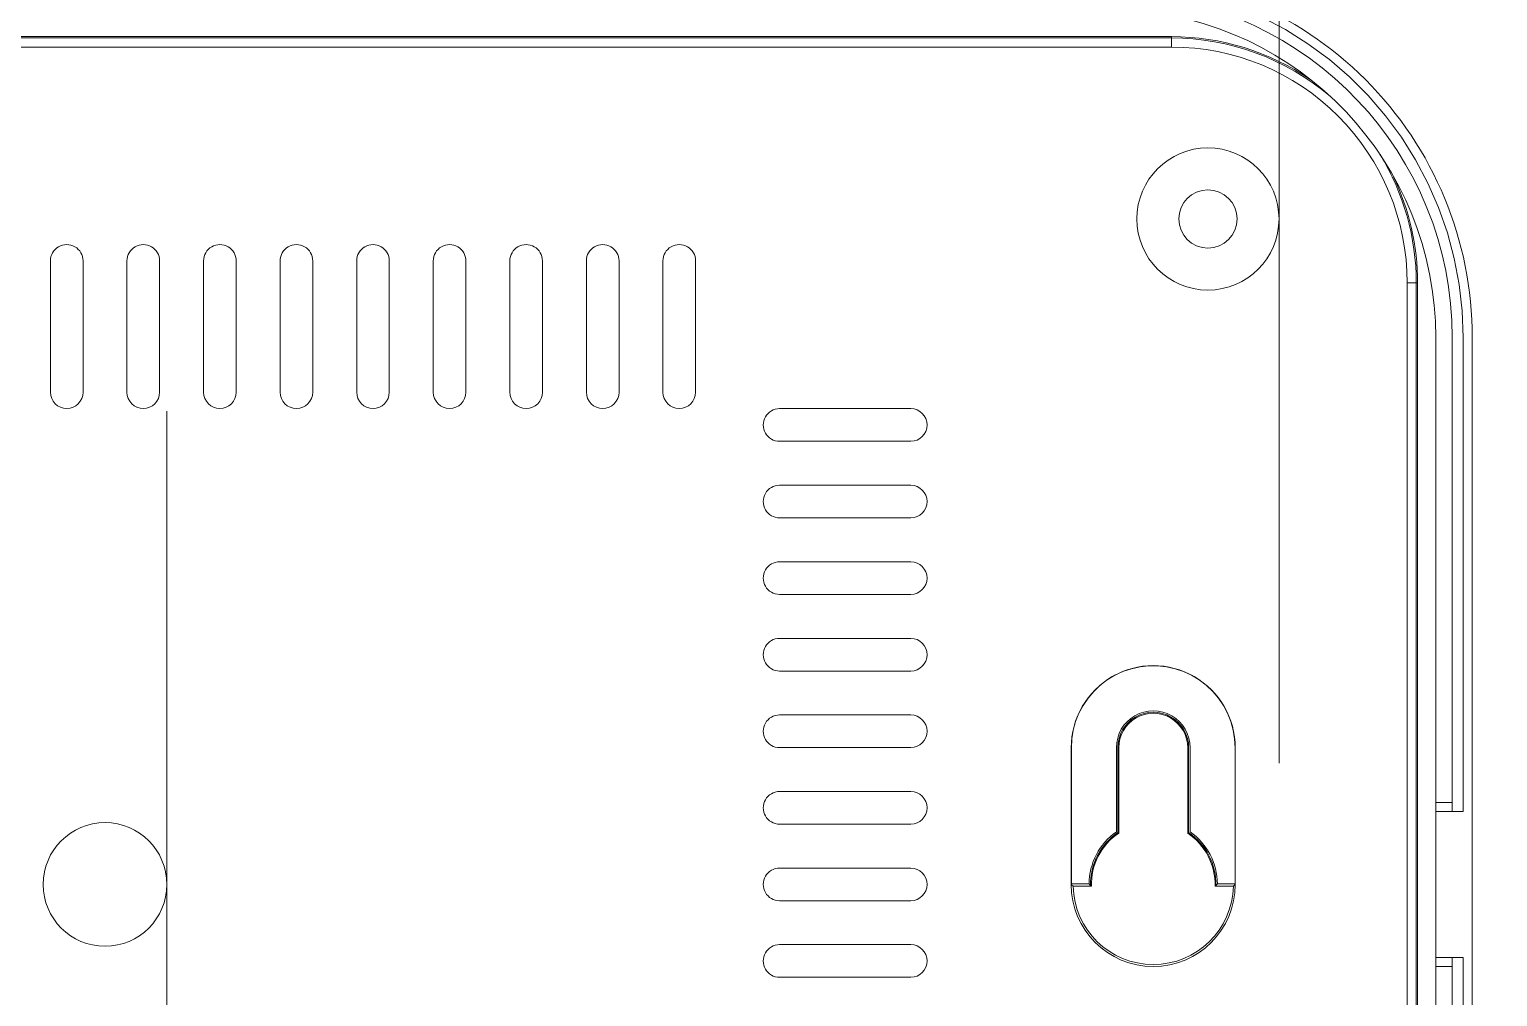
# Model space of a CAD drawing. Header units: millimetres. Extents: x -672 to 672, y -225 to 223.
# Drawn here: x -16 to 64.5, y -91.6 to -38.6 of the extents above; entities that cross this region are included whole.
import ezdxf

# ---------------------------------------------------------------- set-up
doc = ezdxf.new("R2010")
doc.units = ezdxf.units.MM
doc.header["$MEASUREMENT"] = 0
doc.layers.add('layer 1', color=7, linetype='Continuous')

msp = doc.modelspace()

# ---------------------------------------------------------------- linework, layer by layer
at = {"layer": 'layer 1', "lineweight": 40}
msp.add_open_spline([(123.1599, 207.75), (123.1599, 207.75), (-161.8401, 207.75), (-161.8401, 207.75), (-161.8401, 207.75), (-161.8401, -207.75), (-161.8401, -207.75), (-161.8401, -207.75), (123.1599, -207.75), (123.1599, -207.75), (123.1599, -207.75), (123.1599, 207.75), (123.1599, 207.75)], degree=3, knots=[0, 0, 0, 0, 0.25, 0.25, 0.25, 0.5, 0.5, 0.5, 0.75, 0.75, 0.75, 1, 1, 1, 1], dxfattribs=at)
at = {"layer": 'layer 1', "lineweight": 9}
for points, knots in [([(52.5422, -48.9807), (52.5422, -46.8268), (50.7961, -45.0807), (48.6422, -45.0807), (46.4883, -45.0807), (44.7422, -46.8268), (44.7422, -48.9807), (44.7422, -51.1346), (46.4883, -52.8807), (48.6422, -52.8807), (50.7961, -52.8807), (52.5422, -51.1347), (52.5422, -48.9808), (52.5422, 54.4064), (52.5422, -152.3679), (52.5422, -48.9807)], [0, 0, 0, 0, 0.25, 0.25, 0.25, 0.5, 0.5, 0.5, 0.75, 0.75, 0.75, 1, 1, 1, 1.0001, 1.0001, 1.0001, 1.0001]), ([(-8.4666, -85.4807), (-8.4666, -83.6079), (-9.9849, -82.0896), (-11.8578, -82.0896), (-13.7307, -82.0896), (-15.249, -83.6078), (-15.249, -85.4807), (-15.249, -87.3536), (-13.7307, -88.8719), (-11.8578, -88.8719), (-9.9849, -88.8719), (-8.4666, -87.3536), (-8.4666, -85.4808), (-8.4666, 4.4136), (-8.4666, -175.3751), (-8.4666, -85.4807)], [0, 0, 0, 0, 0.25, 0.25, 0.25, 0.5, 0.5, 0.5, 0.75, 0.75, 0.75, 1, 1, 1, 1.0001, 1.0001, 1.0001, 1.0001]), ([(52.5422, -121.9807), (52.5422, -119.8268), (50.7961, -118.0807), (48.6422, -118.0807), (46.4883, -118.0807), (44.7422, -119.8268), (44.7422, -121.9807), (44.7422, -124.1346), (46.4883, -125.8807), (48.6422, -125.8807), (50.7961, -125.8807), (52.5422, -124.1347), (52.5422, -121.9808), (52.5422, -18.5936), (52.5422, -225.3679), (52.5422, -121.9807)], [0, 0, 0, 0, 0.25, 0.25, 0.25, 0.5, 0.5, 0.5, 0.75, 0.75, 0.75, 1, 1, 1, 1.0001, 1.0001, 1.0001, 1.0001]), ([(63.1422, -55.4807), (63.1422, -50.1764), (61.0351, -45.0893), (57.2843, -41.3386), (53.5336, -37.5879), (48.4465, -35.4807), (43.1422, -35.4807)], [0, 0, 0, 0, 0.5, 0.5, 0.5, 1, 1, 1, 1]), ([(62.6422, -55.4807), (62.6422, -55.4807), (62.5878, -54.0261), (62.5878, -54.0261), (62.5878, -54.0261), (62.4249, -52.5778), (62.4249, -52.5778), (62.4249, -52.5778), (62.154, -51.1449), (62.154, -51.1449), (62.154, -51.1449), (61.7763, -49.7348), (61.7763, -49.7348), (61.7763, -49.7348), (61.2945, -48.3572), (61.2945, -48.3572), (61.2945, -48.3572), (60.7104, -47.0186), (60.7104, -47.0186), (60.7104, -47.0186), (60.0283, -45.7285), (60.0283, -45.7285), (60.0283, -45.7285), (59.2516, -44.4928), (59.2516, -44.4928), (59.2516, -44.4928), (58.3862, -43.3206), (58.3862, -43.3206), (58.3862, -43.3206), (57.4357, -42.2163), (57.4357, -42.2163), (57.4357, -42.2163), (56.4066, -41.1872), (56.4066, -41.1872), (56.4066, -41.1872), (55.3023, -40.2368), (55.3023, -40.2368), (55.3023, -40.2368), (54.1302, -39.3713), (54.1302, -39.3713), (54.1302, -39.3713), (52.8944, -38.5946), (52.8944, -38.5946), (52.8944, -38.5946), (51.6043, -37.9126), (51.6043, -37.9126), (51.6043, -37.9126), (50.2658, -37.3285), (50.2658, -37.3285), (50.2658, -37.3285), (48.8881, -36.8466), (48.8881, -36.8466), (48.8881, -36.8466), (47.4781, -36.4689), (47.4781, -36.4689), (47.4781, -36.4689), (46.0451, -36.1981), (46.0451, -36.1981), (46.0451, -36.1981), (44.5968, -36.0351), (44.5968, -36.0351), (44.5968, -36.0351), (43.1422, -35.9807), (43.1422, -35.9807)], [0, 0, 0, 0, 0.047619, 0.047619, 0.047619, 0.0952381, 0.0952381, 0.0952381, 0.1428571, 0.1428571, 0.1428571, 0.1904762, 0.1904762, 0.1904762, 0.2380952, 0.2380952, 0.2380952, 0.2857143, 0.2857143, 0.2857143, 0.3333333, 0.3333333, 0.3333333, 0.3809524, 0.3809524, 0.3809524, 0.4285714, 0.4285714, 0.4285714, 0.4761905, 0.4761905, 0.4761905, 0.5238095, 0.5238095, 0.5238095, 0.5714286, 0.5714286, 0.5714286, 0.6190476, 0.6190476, 0.6190476, 0.6666667, 0.6666667, 0.6666667, 0.7142857, 0.7142857, 0.7142857, 0.7619048, 0.7619048, 0.7619048, 0.8095238, 0.8095238, 0.8095238, 0.8571429, 0.8571429, 0.8571429, 0.9047619, 0.9047619, 0.9047619, 0.952381, 0.952381, 0.952381, 1, 1, 1, 1]), ([(50.2422, -48.9807), (50.2422, -48.0971), (49.5259, -47.3807), (48.6422, -47.3807), (47.7585, -47.3807), (47.0422, -48.0971), (47.0422, -48.9807), (47.0422, -49.8644), (47.7585, -50.5807), (48.6422, -50.5807), (49.5258, -50.5807), (50.2422, -49.8644), (50.2422, -48.9807)], [0, 0, 0, 0, 0.25, 0.25, 0.25, 0.5, 0.5, 0.5, 0.75, 0.75, 0.75, 1, 1, 1, 1]), ([(-13.0626, -51.2807), (-13.0626, -50.9609), (-13.2332, -50.6654), (-13.5102, -50.5055), (-13.7872, -50.3456), (-14.1284, -50.3456), (-14.4054, -50.5055), (-14.6824, -50.6654), (-14.853, -50.9609), (-14.853, -51.2807)], [0, 0, 0, 0, 0.3333333, 0.3333333, 0.3333333, 0.6666667, 0.6666667, 0.6666667, 1, 1, 1, 1]), ([(-8.8626, -51.2807), (-8.8626, -50.9609), (-9.0332, -50.6654), (-9.3102, -50.5055), (-9.5872, -50.3456), (-9.9284, -50.3456), (-10.2054, -50.5055), (-10.4824, -50.6654), (-10.653, -50.9609), (-10.653, -51.2807)], [0, 0, 0, 0, 0.3333333, 0.3333333, 0.3333333, 0.6666667, 0.6666667, 0.6666667, 1, 1, 1, 1]), ([(-4.6626, -51.2807), (-4.6626, -50.9609), (-4.8332, -50.6654), (-5.1102, -50.5055), (-5.3872, -50.3456), (-5.7284, -50.3456), (-6.0054, -50.5055), (-6.2824, -50.6654), (-6.453, -50.9609), (-6.453, -51.2807)], [0, 0, 0, 0, 0.3333333, 0.3333333, 0.3333333, 0.6666667, 0.6666667, 0.6666667, 1, 1, 1, 1]), ([(-0.4626, -51.2807), (-0.4626, -50.9609), (-0.6332, -50.6654), (-0.9102, -50.5055), (-1.1872, -50.3456), (-1.5284, -50.3456), (-1.8054, -50.5055), (-2.0824, -50.6654), (-2.253, -50.9609), (-2.253, -51.2807)], [0, 0, 0, 0, 0.3333333, 0.3333333, 0.3333333, 0.6666667, 0.6666667, 0.6666667, 1, 1, 1, 1]), ([(3.7374, -51.2807), (3.7374, -50.9609), (3.5668, -50.6654), (3.2898, -50.5055), (3.0128, -50.3456), (2.6716, -50.3456), (2.3946, -50.5055), (2.1176, -50.6654), (1.947, -50.9609), (1.947, -51.2807)], [0, 0, 0, 0, 0.3333333, 0.3333333, 0.3333333, 0.6666667, 0.6666667, 0.6666667, 1, 1, 1, 1]), ([(7.9374, -51.2807), (7.9374, -50.9609), (7.7668, -50.6654), (7.4898, -50.5055), (7.2128, -50.3456), (6.8716, -50.3456), (6.5946, -50.5055), (6.3176, -50.6654), (6.147, -50.9609), (6.147, -51.2807)], [0, 0, 0, 0, 0.3333333, 0.3333333, 0.3333333, 0.6666667, 0.6666667, 0.6666667, 1, 1, 1, 1]), ([(12.1374, -51.2807), (12.1374, -50.9609), (11.9668, -50.6654), (11.6898, -50.5055), (11.4128, -50.3456), (11.0716, -50.3456), (10.7946, -50.5055), (10.5176, -50.6654), (10.347, -50.9609), (10.347, -51.2807)], [0, 0, 0, 0, 0.3333333, 0.3333333, 0.3333333, 0.6666667, 0.6666667, 0.6666667, 1, 1, 1, 1]), ([(16.3374, -51.2807), (16.3374, -50.9609), (16.1668, -50.6654), (15.8898, -50.5055), (15.6128, -50.3456), (15.2716, -50.3456), (14.9946, -50.5055), (14.7176, -50.6654), (14.547, -50.9609), (14.547, -51.2807)], [0, 0, 0, 0, 0.3333333, 0.3333333, 0.3333333, 0.6666667, 0.6666667, 0.6666667, 1, 1, 1, 1]), ([(20.5374, -51.2807), (20.5374, -50.9609), (20.3668, -50.6654), (20.0898, -50.5055), (19.8128, -50.3456), (19.4716, -50.3456), (19.1946, -50.5055), (18.9176, -50.6654), (18.747, -50.9609), (18.747, -51.2807)], [0, 0, 0, 0, 0.3333333, 0.3333333, 0.3333333, 0.6666667, 0.6666667, 0.6666667, 1, 1, 1, 1]), ([(51.1422, -121.9807), (51.1422, -120.6), (50.0229, -119.4807), (48.6422, -119.4807), (47.2615, -119.4807), (46.1422, -120.6), (46.1422, -121.9807), (46.1422, -123.3614), (47.2615, -124.4807), (48.6422, -124.4807), (50.0229, -124.4807), (51.1422, -123.3615), (51.1422, -121.9808), (51.1422, -55.7072), (51.1422, -188.2543), (51.1422, -121.9807)], [0, 0, 0, 0, 0.25, 0.25, 0.25, 0.5, 0.5, 0.5, 0.75, 0.75, 0.75, 1, 1, 1, 1.0001, 1.0001, 1.0001, 1.0001]), ([(-14.853, -58.4807), (-14.853, -58.9751), (-14.4522, -59.3759), (-13.9578, -59.3759), (-13.4634, -59.3759), (-13.0626, -58.9751), (-13.0626, -58.4807)], [0, 0, 0, 0, 0.5, 0.5, 0.5, 1, 1, 1, 1]), ([(-10.653, -58.4807), (-10.653, -58.9751), (-10.2522, -59.3759), (-9.7578, -59.3759), (-9.2634, -59.3759), (-8.8626, -58.9751), (-8.8626, -58.4807)], [0, 0, 0, 0, 0.5, 0.5, 0.5, 1, 1, 1, 1]), ([(-6.453, -58.4807), (-6.453, -58.9751), (-6.0522, -59.3759), (-5.5578, -59.3759), (-5.0634, -59.3759), (-4.6626, -58.9751), (-4.6626, -58.4807)], [0, 0, 0, 0, 0.5, 0.5, 0.5, 1, 1, 1, 1]), ([(-2.253, -58.4807), (-2.253, -58.9751), (-1.8522, -59.3759), (-1.3578, -59.3759), (-0.8634, -59.3759), (-0.4626, -58.9751), (-0.4626, -58.4807)], [0, 0, 0, 0, 0.5, 0.5, 0.5, 1, 1, 1, 1]), ([(1.947, -58.4807), (1.947, -58.9751), (2.3478, -59.3759), (2.8422, -59.3759), (3.3366, -59.3759), (3.7374, -58.9751), (3.7374, -58.4807)], [0, 0, 0, 0, 0.5, 0.5, 0.5, 1, 1, 1, 1]), ([(6.147, -58.4807), (6.147, -58.9751), (6.5478, -59.3759), (7.0422, -59.3759), (7.5366, -59.3759), (7.9374, -58.9751), (7.9374, -58.4807)], [0, 0, 0, 0, 0.5, 0.5, 0.5, 1, 1, 1, 1]), ([(10.347, -58.4807), (10.347, -58.9751), (10.7478, -59.3759), (11.2422, -59.3759), (11.7366, -59.3759), (12.1374, -58.9751), (12.1374, -58.4807)], [0, 0, 0, 0, 0.5, 0.5, 0.5, 1, 1, 1, 1]), ([(14.547, -58.4807), (14.547, -58.9751), (14.9478, -59.3759), (15.4422, -59.3759), (15.9366, -59.3759), (16.3374, -58.9751), (16.3374, -58.4807)], [0, 0, 0, 0, 0.5, 0.5, 0.5, 1, 1, 1, 1]), ([(18.747, -58.4807), (18.747, -58.9751), (19.1478, -59.3759), (19.6422, -59.3759), (20.1366, -59.3759), (20.5374, -58.9751), (20.5374, -58.4807)], [0, 0, 0, 0, 0.5, 0.5, 0.5, 1, 1, 1, 1]), ([(25.1422, -59.3856), (24.8224, -59.3856), (24.5269, -59.5562), (24.3669, -59.8331), (24.207, -60.1101), (24.207, -60.4514), (24.3669, -60.7283), (24.5269, -61.0053), (24.8224, -61.1759), (25.1422, -61.1759)], [0, 0, 0, 0, 0.3333333, 0.3333333, 0.3333333, 0.6666667, 0.6666667, 0.6666667, 1, 1, 1, 1]), ([(32.3422, -61.1759), (32.8366, -61.1759), (33.2374, -60.7751), (33.2374, -60.2807), (33.2374, -59.7863), (32.8366, -59.3856), (32.3422, -59.3856)], [0, 0, 0, 0, 0.5, 0.5, 0.5, 1, 1, 1, 1]), ([(25.1422, -63.5856), (24.8224, -63.5856), (24.5269, -63.7562), (24.3669, -64.0331), (24.207, -64.3101), (24.207, -64.6514), (24.3669, -64.9283), (24.5269, -65.2053), (24.8224, -65.3759), (25.1422, -65.3759)], [0, 0, 0, 0, 0.3333333, 0.3333333, 0.3333333, 0.6666667, 0.6666667, 0.6666667, 1, 1, 1, 1]), ([(32.3422, -65.3759), (32.8366, -65.3759), (33.2374, -64.9751), (33.2374, -64.4807), (33.2374, -63.9863), (32.8366, -63.5856), (32.3422, -63.5856)], [0, 0, 0, 0, 0.5, 0.5, 0.5, 1, 1, 1, 1]), ([(25.1422, -67.7856), (24.8224, -67.7856), (24.5269, -67.9562), (24.3669, -68.2331), (24.207, -68.5101), (24.207, -68.8514), (24.3669, -69.1283), (24.5269, -69.4053), (24.8224, -69.5759), (25.1422, -69.5759)], [0, 0, 0, 0, 0.3333333, 0.3333333, 0.3333333, 0.6666667, 0.6666667, 0.6666667, 1, 1, 1, 1]), ([(32.3422, -69.5759), (32.8366, -69.5759), (33.2374, -69.1751), (33.2374, -68.6807), (33.2374, -68.1863), (32.8366, -67.7856), (32.3422, -67.7856)], [0, 0, 0, 0, 0.5, 0.5, 0.5, 1, 1, 1, 1]), ([(25.1422, -71.9856), (24.8224, -71.9856), (24.5269, -72.1562), (24.3669, -72.4331), (24.207, -72.7101), (24.207, -73.0514), (24.3669, -73.3283), (24.5269, -73.6053), (24.8224, -73.7759), (25.1422, -73.7759)], [0, 0, 0, 0, 0.3333333, 0.3333333, 0.3333333, 0.6666667, 0.6666667, 0.6666667, 1, 1, 1, 1]), ([(32.3422, -73.7759), (32.8366, -73.7759), (33.2374, -73.3751), (33.2374, -72.8807), (33.2374, -72.3863), (32.8366, -71.9856), (32.3422, -71.9856)], [0, 0, 0, 0, 0.5, 0.5, 0.5, 1, 1, 1, 1]), ([(50.1422, -77.9807), (50.1422, -76.373), (49.2845, -74.8875), (47.8922, -74.0836), (46.4999, -73.2798), (44.7845, -73.2798), (43.3922, -74.0836), (41.9999, -74.8875), (41.1422, -76.373), (41.1422, -77.9807)], [0, 0, 0, 0, 0.3333333, 0.3333333, 0.3333333, 0.6666667, 0.6666667, 0.6666667, 1, 1, 1, 1]), ([(50.1335, -77.9807), (50.1335, -77.9807), (50.1072, -77.4973), (50.1072, -77.4973), (50.1072, -77.4973), (50.0287, -77.0176), (50.0287, -77.0176), (50.0287, -77.0176), (49.8989, -76.5484), (49.8989, -76.5484), (49.8989, -76.5484), (49.7188, -76.0959), (49.7188, -76.0959), (49.7188, -76.0959), (49.4911, -75.6666), (49.4911, -75.6666), (49.4911, -75.6666), (49.2182, -75.2638), (49.2182, -75.2638), (49.2182, -75.2638), (48.9031, -74.8924), (48.9031, -74.8924), (48.9031, -74.8924), (48.5488, -74.557), (48.5488, -74.557), (48.5488, -74.557), (48.1615, -74.2629), (48.1615, -74.2629), (48.1615, -74.2629), (47.7447, -74.0121), (47.7447, -74.0121), (47.7447, -74.0121), (47.3033, -73.8079), (47.3033, -73.8079), (47.3033, -73.8079), (46.8413, -73.6527), (46.8413, -73.6527), (46.8413, -73.6527), (46.3668, -73.5486), (46.3668, -73.5486), (46.3668, -73.5486), (45.8843, -73.4961), (45.8843, -73.4961), (45.8843, -73.4961), (45.4001, -73.4961), (45.4001, -73.4961), (45.4001, -73.4961), (44.9176, -73.5486), (44.9176, -73.5486), (44.9176, -73.5486), (44.4431, -73.6527), (44.4431, -73.6527), (44.4431, -73.6527), (43.9811, -73.8079), (43.9811, -73.8079), (43.9811, -73.8079), (43.5397, -74.0121), (43.5397, -74.0121), (43.5397, -74.0121), (43.1229, -74.2629), (43.1229, -74.2629), (43.1229, -74.2629), (42.7356, -74.557), (42.7356, -74.557), (42.7356, -74.557), (42.3813, -74.8924), (42.3813, -74.8924), (42.3813, -74.8924), (42.0662, -75.2638), (42.0662, -75.2638), (42.0662, -75.2638), (41.7933, -75.6666), (41.7933, -75.6666), (41.7933, -75.6666), (41.5656, -76.0959), (41.5656, -76.0959), (41.5656, -76.0959), (41.3855, -76.5484), (41.3855, -76.5484), (41.3855, -76.5484), (41.2557, -77.0176), (41.2557, -77.0176), (41.2557, -77.0176), (41.1772, -77.4973), (41.1772, -77.4973), (41.1772, -77.4973), (41.1509, -77.9807), (41.1509, -77.9807)], [0, 0, 0, 0, 0.0344828, 0.0344828, 0.0344828, 0.0689655, 0.0689655, 0.0689655, 0.1034483, 0.1034483, 0.1034483, 0.137931, 0.137931, 0.137931, 0.1724138, 0.1724138, 0.1724138, 0.2068966, 0.2068966, 0.2068966, 0.2413793, 0.2413793, 0.2413793, 0.2758621, 0.2758621, 0.2758621, 0.3103448, 0.3103448, 0.3103448, 0.3448276, 0.3448276, 0.3448276, 0.3793103, 0.3793103, 0.3793103, 0.4137931, 0.4137931, 0.4137931, 0.4482759, 0.4482759, 0.4482759, 0.4827586, 0.4827586, 0.4827586, 0.5172414, 0.5172414, 0.5172414, 0.5517241, 0.5517241, 0.5517241, 0.5862069, 0.5862069, 0.5862069, 0.6206897, 0.6206897, 0.6206897, 0.6551724, 0.6551724, 0.6551724, 0.6896552, 0.6896552, 0.6896552, 0.7241379, 0.7241379, 0.7241379, 0.7586207, 0.7586207, 0.7586207, 0.7931034, 0.7931034, 0.7931034, 0.8275862, 0.8275862, 0.8275862, 0.862069, 0.862069, 0.862069, 0.8965517, 0.8965517, 0.8965517, 0.9310345, 0.9310345, 0.9310345, 0.9655172, 0.9655172, 0.9655172, 1, 1, 1, 1]), ([(25.1422, -76.1856), (24.8224, -76.1856), (24.5269, -76.3562), (24.3669, -76.6331), (24.207, -76.9101), (24.207, -77.2514), (24.3669, -77.5283), (24.5269, -77.8053), (24.8224, -77.9759), (25.1422, -77.9759)], [0, 0, 0, 0, 0.3333333, 0.3333333, 0.3333333, 0.6666667, 0.6666667, 0.6666667, 1, 1, 1, 1]), ([(32.3422, -77.9759), (32.8366, -77.9759), (33.2374, -77.5751), (33.2374, -77.0807), (33.2374, -76.5863), (32.8366, -76.1856), (32.3422, -76.1856)], [0, 0, 0, 0, 0.5, 0.5, 0.5, 1, 1, 1, 1]), ([(47.6636, -77.9807), (47.6636, -77.2586), (47.2783, -76.5913), (46.6529, -76.2302), (46.0275, -75.8691), (45.2569, -75.8691), (44.6315, -76.2302), (44.0061, -76.5913), (43.6208, -77.2586), (43.6208, -77.9807)], [0, 0, 0, 0, 0.3333333, 0.3333333, 0.3333333, 0.6666667, 0.6666667, 0.6666667, 1, 1, 1, 1]), ([(47.585, -77.9807), (47.585, -77.2867), (47.2147, -76.6453), (46.6136, -76.2982), (46.0125, -75.9512), (45.2719, -75.9512), (44.6708, -76.2982), (44.0697, -76.6453), (43.6994, -77.2867), (43.6994, -77.9807)], [0, 0, 0, 0, 0.3333333, 0.3333333, 0.3333333, 0.6666667, 0.6666667, 0.6666667, 1, 1, 1, 1]), ([(47.5326, -77.9807), (47.5326, -77.3054), (47.1723, -76.6813), (46.5874, -76.3436), (46.0025, -76.006), (45.2819, -76.006), (44.697, -76.3436), (44.1121, -76.6813), (43.7518, -77.3054), (43.7518, -77.9807)], [0, 0, 0, 0, 0.3333333, 0.3333333, 0.3333333, 0.6666667, 0.6666667, 0.6666667, 1, 1, 1, 1]), ([(25.1422, -80.3856), (24.8224, -80.3856), (24.5269, -80.5562), (24.3669, -80.8331), (24.207, -81.1101), (24.207, -81.4514), (24.3669, -81.7283), (24.5269, -82.0053), (24.8224, -82.1759), (25.1422, -82.1759)], [0, 0, 0, 0, 0.3333333, 0.3333333, 0.3333333, 0.6666667, 0.6666667, 0.6666667, 1, 1, 1, 1]), ([(32.3422, -82.1759), (32.8366, -82.1759), (33.2374, -81.7751), (33.2374, -81.2807), (33.2374, -80.7863), (32.8366, -80.3856), (32.3422, -80.3856)], [0, 0, 0, 0, 0.5, 0.5, 0.5, 1, 1, 1, 1]), ([(25.1422, -84.5856), (24.8224, -84.5856), (24.5269, -84.7562), (24.3669, -85.0331), (24.207, -85.3101), (24.207, -85.6514), (24.3669, -85.9283), (24.5269, -86.2053), (24.8224, -86.3759), (25.1422, -86.3759)], [0, 0, 0, 0, 0.3333333, 0.3333333, 0.3333333, 0.6666667, 0.6666667, 0.6666667, 1, 1, 1, 1]), ([(32.3422, -86.3759), (32.8366, -86.3759), (33.2374, -85.9751), (33.2374, -85.4807), (33.2374, -84.9863), (32.8366, -84.5856), (32.3422, -84.5856)], [0, 0, 0, 0, 0.5, 0.5, 0.5, 1, 1, 1, 1]), ([(41.2483, -85.5856), (41.2483, -85.5856), (41.1775, -85.5159), (41.1775, -85.5159), (41.1775, -85.5159), (41.1422, -85.4807), (41.1422, -85.4807)], [0, 0, 0, 0, 0.5, 0.5, 0.5, 1, 1, 1, 1]), ([(41.1422, -85.4807), (41.1422, -87.966), (43.1569, -89.9807), (45.6422, -89.9807), (48.1275, -89.9807), (50.1422, -87.966), (50.1422, -85.4808)], [0, 0, 0, 0, 0.5, 0.5, 0.5, 1, 1, 1, 1]), ([(41.2483, -85.5856), (41.3052, -87.9714), (43.2556, -89.8759), (45.6422, -89.8759), (48.0288, -89.8759), (49.9792, -87.9714), (50.0361, -85.5856)], [0, 0, 0, 0, 0.5, 0.5, 0.5, 1, 1, 1, 1]), ([(42.1998, -85.5331), (42.1998, -85.5331), (42.1472, -85.4809), (42.1472, -85.4809), (42.1472, -85.4809), (42.1209, -85.4545), (42.1209, -85.4545)], [0, 0, 0, 0, 0.5, 0.5, 0.5, 1, 1, 1, 1]), ([(49.1635, -85.4545), (49.1635, -85.4545), (49.1109, -85.5071), (49.1109, -85.5071), (49.1109, -85.5071), (49.0846, -85.5331), (49.0846, -85.5331)], [0, 0, 0, 0, 0.5, 0.5, 0.5, 1, 1, 1, 1]), ([(50.0361, -85.5856), (50.0361, -85.5856), (50.0715, -85.5509), (50.0715, -85.5509), (50.0715, -85.5509), (50.1422, -85.4807), (50.1422, -85.4807)], [0, 0, 0, 0, 0.5, 0.5, 0.5, 1, 1, 1, 1]), ([(25.1422, -88.7856), (24.8224, -88.7856), (24.5269, -88.9562), (24.3669, -89.2331), (24.207, -89.5101), (24.207, -89.8514), (24.3669, -90.1283), (24.5269, -90.4053), (24.8224, -90.5759), (25.1422, -90.5759)], [0, 0, 0, 0, 0.3333333, 0.3333333, 0.3333333, 0.6666667, 0.6666667, 0.6666667, 1, 1, 1, 1]), ([(32.3422, -90.5759), (32.8366, -90.5759), (33.2374, -90.1751), (33.2374, -89.6807), (33.2374, -89.1863), (32.8366, -88.7856), (32.3422, -88.7856)], [0, 0, 0, 0, 0.5, 0.5, 0.5, 1, 1, 1, 1])]:
    msp.add_open_spline(points, degree=3, knots=knots, dxfattribs=at)
for points in [[(62.0422, -55.4807), (62.0422, -45.4312), (54.1777, -37.1389), (44.1422, -36.6072)], [(61.1422, -55.4807), (61.1422, -45.9281), (53.6801, -38.0392), (44.1422, -37.5085)], [(46.6422, -38.9807), (46.6422, -38.9807), (-70.3578, -38.9807), (-70.3578, -38.9807)], [(54.2522, -41.3301), (52.0095, -39.7995), (49.3574, -38.9807), (46.6422, -38.9807)], [(60.1422, -52.4807), (60.1422, -50.469), (59.6926, -48.4826), (58.8262, -46.667)], [(-14.853, -58.4807), (-14.853, -58.4807), (-14.853, -51.2807), (-14.853, -51.2807)], [(-13.0626, -51.2807), (-13.0626, -51.2807), (-13.0626, -58.4807), (-13.0626, -58.4807)], [(-10.653, -58.4807), (-10.653, -58.4807), (-10.653, -51.2807), (-10.653, -51.2807)], [(-8.8626, -51.2807), (-8.8626, -51.2807), (-8.8626, -58.4807), (-8.8626, -58.4807)], [(-6.453, -58.4807), (-6.453, -58.4807), (-6.453, -51.2807), (-6.453, -51.2807)], [(-4.6626, -51.2807), (-4.6626, -51.2807), (-4.6626, -58.4807), (-4.6626, -58.4807)], [(-2.253, -58.4807), (-2.253, -58.4807), (-2.253, -51.2807), (-2.253, -51.2807)], [(-0.4626, -51.2807), (-0.4626, -51.2807), (-0.4626, -58.4807), (-0.4626, -58.4807)], [(1.947, -58.4807), (1.947, -58.4807), (1.947, -51.2807), (1.947, -51.2807)], [(3.7374, -51.2807), (3.7374, -51.2807), (3.7374, -58.4807), (3.7374, -58.4807)], [(6.147, -58.4807), (6.147, -58.4807), (6.147, -51.2807), (6.147, -51.2807)], [(7.9374, -51.2807), (7.9374, -51.2807), (7.9374, -58.4807), (7.9374, -58.4807)], [(10.347, -58.4807), (10.347, -58.4807), (10.347, -51.2807), (10.347, -51.2807)], [(12.1374, -51.2807), (12.1374, -51.2807), (12.1374, -58.4807), (12.1374, -58.4807)], [(14.547, -58.4807), (14.547, -58.4807), (14.547, -51.2807), (14.547, -51.2807)], [(16.3374, -51.2807), (16.3374, -51.2807), (16.3374, -58.4807), (16.3374, -58.4807)], [(18.747, -58.4807), (18.747, -58.4807), (18.747, -51.2807), (18.747, -51.2807)], [(20.5374, -51.2807), (20.5374, -51.2807), (20.5374, -58.4807), (20.5374, -58.4807)], [(60.1422, -118.4807), (60.1422, -118.4807), (60.1422, -52.4807), (60.1422, -52.4807)], [(61.1422, -115.4807), (61.1422, -115.4807), (61.1422, -55.4807), (61.1422, -55.4807)], [(62.0422, -81.4807), (62.0422, -81.4807), (62.0422, -55.4807), (62.0422, -55.4807)], [(62.6422, -55.4807), (62.6422, -55.4807), (62.6422, -81.4807), (62.6422, -81.4807)], [(63.1422, -115.4807), (63.1422, -115.4807), (63.1422, -55.4807), (63.1422, -55.4807)], [(25.1422, -59.3856), (25.1422, -59.3856), (32.3422, -59.3856), (32.3422, -59.3856)], [(32.3422, -61.1759), (32.3422, -61.1759), (25.1422, -61.1759), (25.1422, -61.1759)], [(25.1422, -63.5856), (25.1422, -63.5856), (32.3422, -63.5856), (32.3422, -63.5856)], [(32.3422, -65.3759), (32.3422, -65.3759), (25.1422, -65.3759), (25.1422, -65.3759)], [(25.1422, -67.7856), (25.1422, -67.7856), (32.3422, -67.7856), (32.3422, -67.7856)], [(32.3422, -69.5759), (32.3422, -69.5759), (25.1422, -69.5759), (25.1422, -69.5759)], [(25.1422, -71.9856), (25.1422, -71.9856), (32.3422, -71.9856), (32.3422, -71.9856)], [(32.3422, -73.7759), (32.3422, -73.7759), (25.1422, -73.7759), (25.1422, -73.7759)], [(25.1422, -76.1856), (25.1422, -76.1856), (32.3422, -76.1856), (32.3422, -76.1856)], [(32.3422, -77.9759), (32.3422, -77.9759), (25.1422, -77.9759), (25.1422, -77.9759)], [(41.1422, -85.4807), (41.1422, -85.4807), (41.1422, -77.9807), (41.1422, -77.9807)], [(41.1509, -85.4545), (41.1509, -85.4545), (41.1509, -77.9807), (41.1509, -77.9807)], [(43.6208, -82.5973), (43.6208, -82.5973), (43.6208, -77.9807), (43.6208, -77.9807)], [(43.6994, -82.6385), (43.6994, -82.6385), (43.6994, -77.9807), (43.6994, -77.9807)], [(43.7518, -82.6663), (43.7518, -82.6663), (43.7518, -77.9807), (43.7518, -77.9807)], [(47.5326, -77.9807), (47.5326, -77.9807), (47.5326, -82.6663), (47.5326, -82.6663)], [(47.585, -77.9807), (47.585, -77.9807), (47.585, -82.6385), (47.585, -82.6385)], [(47.6636, -77.9807), (47.6636, -77.9807), (47.6636, -82.5973), (47.6636, -82.5973)], [(50.1335, -77.9807), (50.1335, -77.9807), (50.1335, -85.4545), (50.1335, -85.4545)], [(50.1422, -77.9807), (50.1422, -77.9807), (50.1422, -85.4807), (50.1422, -85.4807)], [(25.1422, -80.3856), (25.1422, -80.3856), (32.3422, -80.3856), (32.3422, -80.3856)], [(61.1422, -81.4807), (61.1422, -81.4807), (62.6422, -81.4807), (62.6422, -81.4807)], [(32.3422, -82.1759), (32.3422, -82.1759), (25.1422, -82.1759), (25.1422, -82.1759)], [(43.6208, -82.5973), (42.6882, -83.2511), (42.1294, -84.3156), (42.1209, -85.4545)], [(43.6994, -82.6385), (42.7455, -83.2906), (42.1822, -84.3777), (42.1998, -85.5331)], [(43.7518, -82.6663), (42.7834, -83.3168), (42.2174, -84.4195), (42.2535, -85.5856)], [(43.6994, -82.6385), (43.6994, -82.6385), (43.7518, -82.6663), (43.7518, -82.6663)], [(47.585, -82.6385), (47.585, -82.6385), (47.5326, -82.6663), (47.5326, -82.6663)], [(49.0309, -85.5856), (49.067, -84.4195), (48.501, -83.3168), (47.5326, -82.6663)], [(49.0846, -85.5331), (49.1022, -84.3778), (48.539, -83.2906), (47.585, -82.6385)], [(49.1635, -85.4545), (49.155, -84.3156), (48.5962, -83.2511), (47.6636, -82.5973)], [(25.1422, -84.5856), (25.1422, -84.5856), (32.3422, -84.5856), (32.3422, -84.5856)], [(41.1509, -85.4545), (41.1509, -85.4545), (41.1422, -85.4807), (41.1422, -85.4807)], [(42.1209, -85.4545), (42.1209, -85.4545), (41.1509, -85.4545), (41.1509, -85.4545)], [(42.2535, -85.5856), (42.2535, -85.5856), (41.2483, -85.5856), (41.2483, -85.5856)], [(42.2535, -85.5856), (42.2535, -85.5856), (42.1998, -85.5331), (42.1998, -85.5331)], [(49.0846, -85.5331), (49.0846, -85.5331), (49.0309, -85.5856), (49.0309, -85.5856)], [(50.0361, -85.5856), (50.0361, -85.5856), (49.0309, -85.5856), (49.0309, -85.5856)], [(50.1335, -85.4545), (50.1335, -85.4545), (49.1635, -85.4545), (49.1635, -85.4545)], [(50.1335, -85.4545), (50.1335, -85.4545), (50.1422, -85.4807), (50.1422, -85.4807)], [(32.3422, -86.3759), (32.3422, -86.3759), (25.1422, -86.3759), (25.1422, -86.3759)], [(25.1422, -88.7856), (25.1422, -88.7856), (32.3422, -88.7856), (32.3422, -88.7856)], [(61.1422, -89.4807), (61.1422, -89.4807), (62.6422, -89.4807), (62.6422, -89.4807)], [(62.0422, -115.4807), (62.0422, -115.4807), (62.0422, -89.4807), (62.0422, -89.4807)], [(62.6422, -89.4807), (62.6422, -89.4807), (62.6422, -115.4807), (62.6422, -115.4807)], [(32.3422, -90.5759), (32.3422, -90.5759), (25.1422, -90.5759), (25.1422, -90.5759)]]:
    msp.add_open_spline(points, degree=3, dxfattribs=at)
at = {"layer": 'layer 1', "color": 9, "lineweight": 9}
for points in [[(-70.3578, -39.0512), (-70.3578, -39.0512), (46.6422, -39.0512), (46.6422, -39.0512)], [(46.6422, -39.5509), (46.6422, -39.5509), (46.6422, -38.9807), (46.6422, -38.9807)], [(55.3581, -42.2638), (52.9274, -40.1902), (49.8371, -39.0512), (46.6422, -39.0512)], [(-70.3578, -39.5509), (-70.3578, -39.5509), (46.6422, -39.5509), (46.6422, -39.5509)], [(60.0718, -52.4807), (60.0718, -49.9995), (59.3843, -47.5667), (58.0858, -45.4524)], [(59.5721, -52.4807), (59.5721, -52.4807), (60.1422, -52.4807), (60.1422, -52.4807)], [(59.5721, -52.4807), (59.5721, -52.4807), (59.5721, -118.4807), (59.5721, -118.4807)], [(60.0718, -52.4807), (60.0718, -52.4807), (60.0718, -118.4807), (60.0718, -118.4807)], [(41.1422, -77.9807), (41.1422, -77.9807), (41.1509, -77.9807), (41.1509, -77.9807)], [(43.6994, -77.9807), (43.6994, -77.9807), (43.7518, -77.9807), (43.7518, -77.9807)], [(47.585, -77.9807), (47.585, -77.9807), (47.5326, -77.9807), (47.5326, -77.9807)], [(50.1422, -77.9807), (50.1422, -77.9807), (50.1335, -77.9807), (50.1335, -77.9807)], [(61.1422, -80.9807), (61.1422, -80.9807), (62.0422, -80.9807), (62.0422, -80.9807)], [(62.0422, -89.9807), (62.0422, -89.9807), (61.1422, -89.9807), (61.1422, -89.9807)]]:
    msp.add_open_spline(points, degree=3, dxfattribs=at)
msp.add_open_spline([(59.5721, -52.4807), (59.5721, -49.0515), (58.2098, -45.7628), (55.785, -43.338), (53.3602, -40.9131), (50.0714, -39.5509), (46.6422, -39.5509)], degree=3, knots=[0, 0, 0, 0, 0.5, 0.5, 0.5, 1, 1, 1, 1], dxfattribs=at)

doc.saveas('drawing.dxf')
